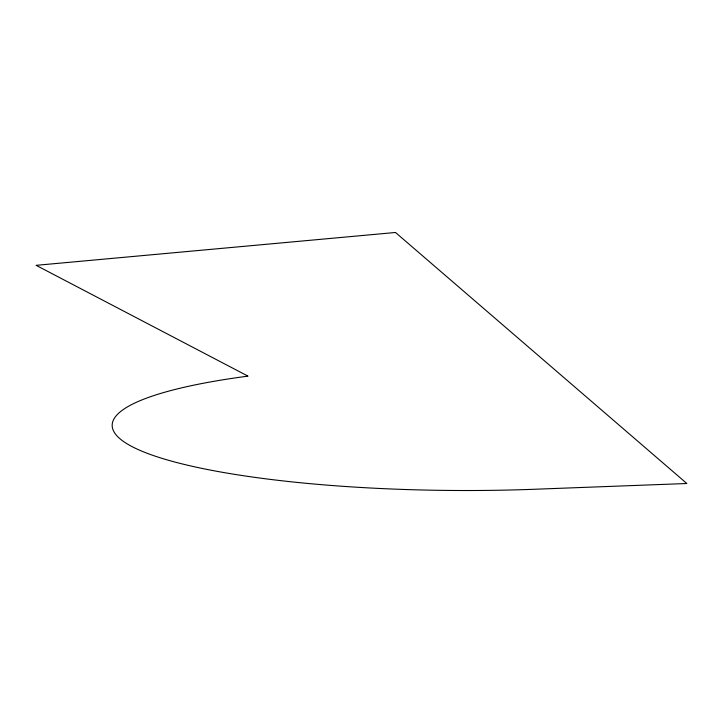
<?xml version="1.0" encoding="UTF-8"?>
<svg xmlns="http://www.w3.org/2000/svg" width="723" height="723" viewBox="0 0 723 723"><rect width="100%" height="100%" fill="white"/><g stroke="black" fill="none" stroke-linecap="round" stroke-linejoin="round"><path stroke-width="1.08" d="M395.499 232.481L36.15 265.332L247.989 376.132A342.033 62.847 0.4 0 0 146.2 452.914A342.033 62.847 0.4 0 0 539.539 489.064L686.85 483.506L395.499 232.481"/></g></svg>
